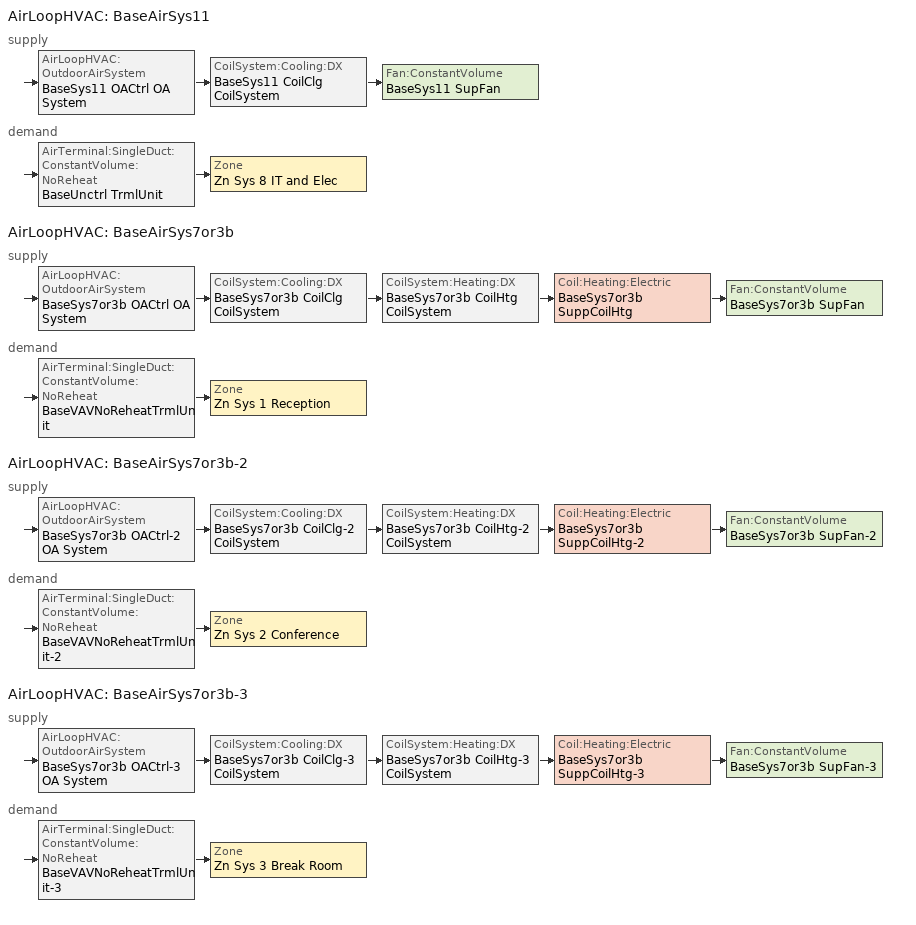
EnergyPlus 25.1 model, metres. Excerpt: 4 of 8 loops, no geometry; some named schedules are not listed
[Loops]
AirLoopHVAC 'BaseAirSys11'
 supply: AirLoopHVAC:OutdoorAirSystem 'BaseSys11 OACtrl OA System' > CoilSystem:Cooling:DX 'BaseSys11 CoilClg CoilSystem' > Fan:ConstantVolume 'BaseSys11 SupFan'
 demand: AirTerminal:SingleDuct:ConstantVolume:NoReheat 'BaseUnctrl TrmlUnit' > Zone 'Zn Sys 8 IT and Elec'
AirLoopHVAC 'BaseAirSys7or3b'
 supply: AirLoopHVAC:OutdoorAirSystem 'BaseSys7or3b OACtrl OA System' > CoilSystem:Cooling:DX 'BaseSys7or3b CoilClg CoilSystem' > CoilSystem:Heating:DX 'BaseSys7or3b CoilHtg CoilSystem' > Coil:Heating:Electric 'BaseSys7or3b SuppCoilHtg' > Fan:ConstantVolume 'BaseSys7or3b SupFan'
 demand: AirTerminal:SingleDuct:ConstantVolume:NoReheat 'BaseVAVNoReheatTrmlUnit' > Zone 'Zn Sys 1 Reception'
AirLoopHVAC 'BaseAirSys7or3b-2'
 supply: AirLoopHVAC:OutdoorAirSystem 'BaseSys7or3b OACtrl-2 OA System' > CoilSystem:Cooling:DX 'BaseSys7or3b CoilClg-2 CoilSystem' > CoilSystem:Heating:DX 'BaseSys7or3b CoilHtg-2 CoilSystem' > Coil:Heating:Electric 'BaseSys7or3b SuppCoilHtg-2' > Fan:ConstantVolume 'BaseSys7or3b SupFan-2'
 demand: AirTerminal:SingleDuct:ConstantVolume:NoReheat 'BaseVAVNoReheatTrmlUnit-2' > Zone 'Zn Sys 2 Conference'
AirLoopHVAC 'BaseAirSys7or3b-3'
 supply: AirLoopHVAC:OutdoorAirSystem 'BaseSys7or3b OACtrl-3 OA System' > CoilSystem:Cooling:DX 'BaseSys7or3b CoilClg-3 CoilSystem' > CoilSystem:Heating:DX 'BaseSys7or3b CoilHtg-3 CoilSystem' > Coil:Heating:Electric 'BaseSys7or3b SuppCoilHtg-3' > Fan:ConstantVolume 'BaseSys7or3b SupFan-3'
 demand: AirTerminal:SingleDuct:ConstantVolume:NoReheat 'BaseVAVNoReheatTrmlUnit-3' > Zone 'Zn Sys 3 Break Room'
[ZoneControl:Thermostat] Temperature Difference Between Cutout And Setpoint {deltaC}=0
Name | Zone or ZoneList | Control Type Schedule | Control 1
Zn Sys 1 Reception Thermostat | Zn Sys 1 Reception | Zn Sys 1 Reception Thermostat Schedule | Zn Sys 1 Reception Thermostat
Zn Sys 2 Conference Thermostat | Zn Sys 2 Conference | Zn Sys 2 Conference Thermostat Schedule | Zn Sys 2 Conference Thermostat
Zn Sys 3 Break Room Thermostat | Zn Sys 3 Break Room | Zn Sys 3 Break Room Thermostat Schedule | Zn Sys 3 Break Room Thermostat
Zn Sys 8 IT and Elec Thermostat | Zn Sys 8 IT and Elec | Zn Sys 8 IT and Elec Thermostat Schedule | Zn Sys 8 IT and Elec Thermostat
[ThermostatSetpoint:DualSetpoint]
Name | Heating Setpoint Temperature Schedule | Cooling Setpoint Temperature Schedule
Zn Sys 1 Reception Thermostat; Zn Sys 2 Conference Thermostat; Zn Sys 3 Break Room Thermostat | OfficeHtgSetpt | OfficeClgSetpt
Zn Sys 8 IT and Elec Thermostat | DataHtgSetpt | DataClgSetpt
[Fan:ZoneExhaust] Availability Schedule=OfficeHVACAvail; Fan Total Efficiency=0.55575; System Availability Manager Coupling Mode=Decoupled; Balanced Exhaust Fraction Schedule=On
Name | Pressure Rise {Pa} | Maximum Flow Rate {m3/s}
Zn Sys 1 Reception BaseExhFan | 503.419 | 0.156637
Zn Sys 2 Conference BaseExhFan | 551.964 | 0.198749
Zn Sys 3 Break Room BaseExhFan | 482.884 | 0.280559
[AirTerminal:SingleDuct:ConstantVolume:NoReheat] Availability Schedule=Always On Discrete
Name | Maximum Air Flow Rate {m3/s}
BaseVAVNoReheatTrmlUnit | 0.552721
BaseVAVNoReheatTrmlUnit-2 | 0.648196
BaseVAVNoReheatTrmlUnit-3 | 0.738112
BaseUnctrl TrmlUnit | 0.476908
[Zone equipment]
Zn Sys 1 Reception: Zn Sys 1 Reception BaseExhFan, BaseVAVNoReheatTrmlUnit
Zn Sys 2 Conference: Zn Sys 2 Conference BaseExhFan, BaseVAVNoReheatTrmlUnit-2
Zn Sys 3 Break Room: Zn Sys 3 Break Room BaseExhFan, BaseVAVNoReheatTrmlUnit-3
Zn Sys 8 IT and Elec: BaseUnctrl TrmlUnit
[Sizing:Zone] Zone Cooling Design Supply Air Temperature Input Method=TemperatureDifference; Zone Cooling Design Supply Air Temperature {C}=14; Zone Heating Design Supply Air Temperature Input Method=TemperatureDifference; Zone Heating Design Supply Air Temperature {C}=40; Zone Cooling Design Supply Air Humidity Ratio {kgWater/kgDryAir}=0.0085; Zone Heating Design Supply Air Humidity Ratio {kgWater/kgDryAir}=0.008; Zone Heating Sizing Factor=1; Zone Cooling Sizing Factor=1; Cooling Design Air Flow Method=DesignDay; Cooling Design Air Flow Rate {m3/s}=0; Cooling Minimum Air Flow per Zone Floor Area {m3/s-m2}=0; Cooling Minimum Air Flow {m3/s}=0; Cooling Minimum Air Flow Fraction=0; Heating Design Air Flow Method=DesignDay; Heating Design Air Flow Rate {m3/s}=0; Heating Maximum Air Flow per Zone Floor Area {m3/s-m2}=0; Heating Maximum Air Flow {m3/s}=0; Heating Maximum Air Flow Fraction=0; Account for Dedicated Outdoor Air System=No; Zone Load Sizing Method=Sensible Load Only No Latent Load; Zone Latent Cooling Design Supply Air Humidity Ratio Input Method=HumidityRatioDifference; Zone Cooling Design Supply Air Humidity Ratio Difference {kgWater/kgDryAir}=0.005; Zone Latent Heating Design Supply Air Humidity Ratio Input Method=HumidityRatioDifference; Zone Humidification Design Supply Air Humidity Ratio Difference {kgWater/kgDryAir}=0.005; Type of Space Sum to Use=Coincident
Name | Zone Cooling Design Supply Air Temperature Difference {deltaC} | Zone Heating Design Supply Air Temperature Difference {deltaC} | Design Specification Outdoor Air Object
Zn Sys 1 Reception | 11.1111 | 13.8889 | Zn Sys 1 Reception Design Specification Outdoor Air
Zn Sys 2 Conference | 11.1111 | 13.8889 | Zn Sys 2 Conference Design Specification Outdoor Air
Zn Sys 3 Break Room | 11.1111 | 13.8889 | Zn Sys 3 Break Room Design Specification Outdoor Air
Zn Sys 8 IT and Elec | 5.55556 | 19.4444 | Zn Sys 8 IT and Elec Design Specification Outdoor Air
[DesignSpecification:OutdoorAir] Outdoor Air Method=Maximum; Outdoor Air Flow per Zone {m3/s}=0; Outdoor Air Flow Air Changes per Hour {1/hr}=0
Name | Outdoor Air Flow per Person {m3/s-person} | Outdoor Air Flow per Zone Floor Area {m3/s-m2}
Zn Sys 1 Reception Design Specification Outdoor Air | 0 | 0.00120405
Zn Sys 2 Conference Design Specification Outdoor Air; Zn Sys 3 Break Room Design Specification Outdoor Air | 0.00707921 | 0.000762
Zn Sys 8 IT and Elec Design Specification Outdoor Air | 0 | 0.000762
[AirLoopHVAC] Design Return Air Flow Fraction of Supply Air Flow=1
Name | Design Supply Air Flow Rate {m3/s}
BaseAirSys11 | 0.476908
BaseAirSys7or3b | 0.552721
BaseAirSys7or3b-2 | 0.648196
BaseAirSys7or3b-3 | 0.738112
[Sizing:System] Type of Load to Size On=Sensible; Design Outdoor Air Flow Rate {m3/s}=Autosize; Central Heating Maximum System Air Flow Ratio=1; Preheat Design Temperature {C}=5.68434e-14; Preheat Design Humidity Ratio {kgWater/kgDryAir}=0; Precool Design Temperature {C}=5.68434e-14; Precool Design Humidity Ratio {kgWater/kgDryAir}=0; Central Heating Design Supply Air Temperature {C}=35; Type of Zone Sum to Use=NonCoincident; 100% Outdoor Air in Cooling=No; 100% Outdoor Air in Heating=No; Central Cooling Design Supply Air Humidity Ratio {kgWater/kgDryAir}=0.0085; Central Heating Design Supply Air Humidity Ratio {kgWater/kgDryAir}=0.008; Cooling Supply Air Flow Rate Method=DesignDay; Cooling Supply Air Flow Rate {m3/s}=0; Cooling Supply Air Flow Rate Per Floor Area {m3/s-m2}=0.00996765; Cooling Fraction of Autosized Cooling Supply Air Flow Rate=1; Cooling Supply Air Flow Rate Per Unit Cooling Capacity {m3/s-W}=3.94755e-05; Heating Supply Air Flow Rate Method=DesignDay; Heating Supply Air Flow Rate {m3/s}=0; Heating Supply Air Flow Rate Per Floor Area {m3/s-m2}=0.00996765; Heating Fraction of Autosized Heating Supply Air Flow Rate=1; Heating Fraction of Autosized Cooling Supply Air Flow Rate=1; Heating Supply Air Flow Rate Per Unit Heating Capacity {m3/s-W}=3.15882e-05; System Outdoor Air Method=ZoneSum; Zone Maximum Outdoor Air Fraction=1; Cooling Design Capacity Method=CoolingDesignCapacity; Cooling Design Capacity {W}=Autosize; Cooling Design Capacity Per Floor Area {W/m2}=234.7; Fraction of Autosized Cooling Design Capacity=1; Heating Design Capacity Method=HeatingDesignCapacity; Heating Design Capacity {W}=Autosize; Heating Design Capacity Per Floor Area {W/m2}=157; Fraction of Autosized Heating Design Capacity=1; Central Cooling Capacity Control Method=OnOff; Occupant Diversity=Autosize
Name | Central Cooling Design Supply Air Temperature {C}
BaseAirSys11 | 18.3333
BaseAirSys7or3b; BaseAirSys7or3b-2; BaseAirSys7or3b-3 | 12.7778
[AvailabilityManager:NightCycle] Applicability Schedule=Always On Discrete; Control Type=CycleOnControlZone; Thermostat Tolerance {deltaC}=1.11111; Cycling Run Time Control Type=ThermostatWithMinimumRunTime; Cycling Run Time {s}=900
Name | Fan Schedule | Control Zone or Zone List
Availability Manager Night Cycle 7 | DataHVACAvail | Zn Sys 8 IT and Elec
Availability Manager Night Cycle 1 | OfficeHVACAvail | Zn Sys 1 Reception
Availability Manager Night Cycle 2 | OfficeHVACAvail | Zn Sys 2 Conference
Availability Manager Night Cycle 3 | OfficeHVACAvail | Zn Sys 3 Break Room
[Controller:OutdoorAir] Minimum Outdoor Air Flow Rate {m3/s}=0; Maximum Outdoor Air Flow Rate {m3/s}=Autosize; Economizer Control Type=FixedDryBulb; Economizer Control Action Type=ModulateFlow; Economizer Maximum Limit Dry-Bulb Temperature {C}=21.6667; Economizer Maximum Limit Enthalpy {J/kg}=116300; Lockout Type=NoLockout; Minimum Limit Type=FixedMinimum; High Humidity Control=No; High Humidity Outdoor Air Flow Ratio=1; Control High Indoor Humidity Based on Outdoor Humidity Ratio=Yes; Heat Recovery Bypass Control Type=BypassWhenWithinEconomizerLimits; Economizer Operation Staging=InterlockedWithMechanicalCooling
Name | Minimum Outdoor Air Schedule | Maximum Fraction of Outdoor Air Schedule | Mechanical Ventilation Controller
BaseSys11 OACtrl | BaseSys11 OACtrl Schedule | BaseSys11 OACtrl Max OA Schedule | BaseSys11 OACtrl Mech Vent Controller
BaseSys7or3b OACtrl | BaseSys7or3b OACtrl Schedule | BaseSys7or3b OACtrl Max OA Schedule | BaseSys7or3b OACtrl Mech Vent Controller
BaseSys7or3b OACtrl-2 | BaseSys7or3b OACtrl-2 Schedule | BaseSys7or3b OACtrl-2 Max OA Schedule | BaseSys7or3b OACtrl-2 Mech Vent Controller
BaseSys7or3b OACtrl-3 | BaseSys7or3b OACtrl-3 Schedule | BaseSys7or3b OACtrl-3 Max OA Schedule | BaseSys7or3b OACtrl-3 Mech Vent Controller
[Controller:MechanicalVentilation] System Outdoor Air Method=ZoneSum
Name | Availability Schedule | Demand Controlled Ventilation | Zone or ZoneList Name 1 | Design Specification Outdoor Air Object Name 1
BaseSys11 OACtrl Mech Vent Controller | BaseSys11 OACtrl Schedule | No | Zn Sys 8 IT and Elec | Zn Sys 8 IT and Elec Design Specification Outdoor Air
BaseSys7or3b OACtrl Mech Vent Controller | BaseSys7or3b OACtrl Schedule | No | Zn Sys 1 Reception | Zn Sys 1 Reception Design Specification Outdoor Air
BaseSys7or3b OACtrl-2 Mech Vent Controller | BaseSys7or3b OACtrl-2 Schedule | Yes | Zn Sys 2 Conference | Zn Sys 2 Conference Design Specification Outdoor Air
BaseSys7or3b OACtrl-3 Mech Vent Controller | BaseSys7or3b OACtrl-3 Schedule | Yes | Zn Sys 3 Break Room | Zn Sys 3 Break Room Design Specification Outdoor Air
[SetpointManager:MixedAir] Control Variable=Temperature
Name | Setpoint Node or NodeList
BaseSys11 OACtrl OA System Mixed Air Node OS Default SPM | BaseSys11 OACtrl OA System Mixed Air Node
BaseSys11 CoilClg Outlet Node OS Default SPM | BaseSys11 CoilClg Outlet Node
BaseSys7or3b OACtrl OA System Mixed Air Node OS Default SPM | BaseSys7or3b OACtrl OA System Mixed Air Node
BaseSys7or3b CoilClg Outlet Node OS Default SPM | BaseSys7or3b CoilClg Outlet Node
BaseSys7or3b CoilHtg Outlet Node OS Default SPM | BaseSys7or3b CoilHtg Outlet Node
BaseSys7or3b SuppCoilHtg Outlet Node OS Default SPM | BaseSys7or3b SuppCoilHtg Outlet Node
BaseSys7or3b OACtrl-2 OA System Mixed Air Node OS Default SPM | BaseSys7or3b OACtrl-2 OA System Mixed Air Node
BaseSys7or3b CoilClg-2 Outlet Node OS Default SPM | BaseSys7or3b CoilClg-2 Outlet Node
BaseSys7or3b CoilHtg-2 Outlet Node OS Default SPM | BaseSys7or3b CoilHtg-2 Outlet Node
BaseSys7or3b SuppCoilHtg-2 Outlet Node OS Default SPM | BaseSys7or3b SuppCoilHtg-2 Outlet Node
BaseSys7or3b OACtrl-3 OA System Mixed Air Node OS Default SPM | BaseSys7or3b OACtrl-3 OA System Mixed Air Node
BaseSys7or3b CoilClg-3 Outlet Node OS Default SPM | BaseSys7or3b CoilClg-3 Outlet Node
BaseSys7or3b CoilHtg-3 Outlet Node OS Default SPM | BaseSys7or3b CoilHtg-3 Outlet Node
BaseSys7or3b SuppCoilHtg-3 Outlet Node OS Default SPM | BaseSys7or3b SuppCoilHtg-3 Outlet Node
[CoilSystem:Cooling:DX] Availability Schedule=Always On Discrete
Name | Cooling Coil
BaseSys11 CoilClg CoilSystem | BaseSys11 CoilClg
BaseSys7or3b CoilClg CoilSystem | BaseSys7or3b CoilClg
BaseSys7or3b CoilClg-2 CoilSystem | BaseSys7or3b CoilClg-2
BaseSys7or3b CoilClg-3 CoilSystem | BaseSys7or3b CoilClg-3
[Coil:Cooling:DX:SingleSpeed] Availability Schedule=Always On Discrete; Rated Evaporator Fan Power Per Volume Flow Rate 2017 {W/(m3/s)}=773.3; Rated Evaporator Fan Power Per Volume Flow Rate 2023 {W/(m3/s)}=934.4; Total Cooling Capacity Function of Temperature Curve=CoilClgDXQRatio_fTwbToadbSI; Total Cooling Capacity Function of Flow Fraction Curve=CoilClgDXSnglQRatio_fCFMRatio; Energy Input Ratio Function of Flow Fraction Curve=CoilClgDXSnglEIRRatio_fCFMRatio; Part Load Fraction Correlation Curve=CoilClgDXSEEREIRRatio_fQFrac; Minimum Outdoor Dry-Bulb Temperature for Compressor Operation {C}=-25; Nominal Time for Condensate Removal to Begin {s}=0; Ratio of Initial Moisture Evaporation Rate and Steady State Latent Capacity=0; Maximum Cycling Rate {cycles/hr}=0; Latent Capacity Time Constant {s}=0; Condenser Type=AirCooled; Evaporative Condenser Effectiveness=0.9; Evaporative Condenser Air Flow Rate {m3/s}=Autosize; Evaporative Condenser Pump Rated Power Consumption {W}=Autosize; Maximum Outdoor Dry-Bulb Temperature for Crankcase Heater Operation {C}=10; Basin Heater Capacity {W/K}=0; Basin Heater Setpoint Temperature {C}=2
Name | Gross Rated Total Cooling Capacity {W} | Gross Rated Sensible Heat Ratio | Gross Rated Cooling COP {W/W} | Rated Air Flow Rate {m3/s} | Energy Input Ratio Function of Temperature Curve | Crankcase Heater Capacity {W}
BaseSys11 CoilClg | 8569.08 | 1 | 3.67345 | 0.476908 | CoilClgDXEIRRatio_fTwbToadbSI | 22.6983
BaseSys7or3b CoilClg | 13423 | Autosize | 4.07563 | 0.552721 | CoilClgDXSEEREIR_fTwbToadbSI | 0
BaseSys7or3b CoilClg-2 | 14524 | Autosize | 4.07563 | 0.648196 | CoilClgDXSEEREIR_fTwbToadbSI-2 | 0
BaseSys7or3b CoilClg-3 | 14864.5 | Autosize | 4.07563 | 0.738112 | CoilClgDXSEEREIR_fTwbToadbSI-3 | 0
[Fan:ConstantVolume] Motor In Airstream Fraction=1
Name | Availability Schedule | Fan Total Efficiency | Pressure Rise {Pa} | Maximum Flow Rate {m3/s} | Motor Efficiency
BaseSys11 SupFan | DataHVACAvail | 0.55575 | 683.321 | 0.476908 | 0.855
BaseSys7or3b SupFan | OfficeHVACAvail | 0.55575 | 731.514 | 0.552721 | 0.855
BaseSys7or3b SupFan-2 | OfficeHVACAvail | 0.55575 | 704.937 | 0.648196 | 0.855
BaseSys7or3b SupFan-3 | OfficeHVACAvail | 0.56225 | 698.709 | 0.738112 | 0.865
[SetpointManager:SingleZone:Reheat] Control Variable=Temperature; Minimum Supply Air Temperature {C}=-99; Maximum Supply Air Temperature {C}=99
Name | Control Zone | Setpoint Node or NodeList
Setpoint Manager Single Zone Reheat 7 | Zn Sys 8 IT and Elec | BaseSys11 SupFan Outlet Node
Setpoint Manager Single Zone Reheat 1 | Zn Sys 1 Reception | BaseSys7or3b SupFan Outlet Node
Setpoint Manager Single Zone Reheat 2 | Zn Sys 2 Conference | BaseSys7or3b SupFan-2 Outlet Node
Setpoint Manager Single Zone Reheat 3 | Zn Sys 3 Break Room | BaseSys7or3b SupFan-3 Outlet Node
[CoilSystem:Heating:DX] Availability Schedule=Always On Discrete
Name | Heating Coil
BaseSys7or3b CoilHtg CoilSystem | BaseSys7or3b CoilHtg
BaseSys7or3b CoilHtg-2 CoilSystem | BaseSys7or3b CoilHtg-2
BaseSys7or3b CoilHtg-3 CoilSystem | BaseSys7or3b CoilHtg-3
[Coil:Heating:DX:SingleSpeed] Availability Schedule=Always On Discrete; Gross Rated Heating COP {W/W}=3.52162; Rated Supply Fan Power Per Volume Flow Rate 2017 {W/(m3/s)}=773.3; Rated Supply Fan Power Per Volume Flow Rate 2023 {W/(m3/s)}=934.4; Heating Capacity Function of Temperature Curve=CoilHtgHPQRatio_fToadbSI; Heating Capacity Function of Flow Fraction Curve=CoilHtgHPQRatio_fCFMRatio; Energy Input Ratio Function of Temperature Curve=CoilHtgHPEIRRatio_fToadbSI; Energy Input Ratio Function of Flow Fraction Curve=CoilHtgHPEIRRatio_fCFMRatio; Part Load Fraction Correlation Curve=CoilHtgHPEIRRatio_fQFrac; Minimum Outdoor Dry-Bulb Temperature for Compressor Operation {C}=-8.33333; Maximum Outdoor Dry-Bulb Temperature for Defrost Operation {C}=4.44444; Maximum Outdoor Dry-Bulb Temperature for Crankcase Heater Operation {C}=10; Defrost Strategy=ReverseCycle; Defrost Control=Timed; Defrost Time Period Fraction=0.058333; Resistive Defrost Heater Capacity {W}=2000
Name | Gross Rated Heating Capacity {W} | Rated Air Flow Rate {m3/s} | Defrost Energy Input Ratio Function of Temperature Curve | Crankcase Heater Capacity {W}
BaseSys7or3b CoilHtg | 13423 | 0.552721 | BaseSys7or3b CoilHtg Defrost Curve | 36.5817
BaseSys7or3b CoilHtg-2 | 14524 | 0.648196 | BaseSys7or3b CoilHtg-2 Defrost Curve | 39.5822
BaseSys7or3b CoilHtg-3 | 14864.5 | 0.738112 | BaseSys7or3b CoilHtg-3 Defrost Curve | 40.5103
[Coil:Heating:Electric] Efficiency=1
Name | Availability Schedule | Nominal Capacity {W}
BaseSys7or3b SuppCoilHtg | BaseSys7or3b SuppCoilHtg AvailSch | 8560.66
BaseSys7or3b SuppCoilHtg-2 | BaseSys7or3b SuppCoilHtg-2 AvailSch | 10350.8
BaseSys7or3b SuppCoilHtg-3 | BaseSys7or3b SuppCoilHtg-3 AvailSch | 12976.8
[Schedule:Year]
OfficeHtgSetpt: OfficeHtgSetptWk, 1, 1, 12, 31
OfficeClgSetpt: OfficeClgSetptWk, 1, 1, 12, 31
OfficeHVACAvail: OfficeHVACAvailWk, 1, 1, 12, 31
On: OnWk, 1, 1, 12, 31
DataHtgSetpt: DataHtgSetptWk, 1, 1, 12, 31
DataClgSetpt: DataClgSetptWk, 1, 1, 12, 31
BaseSys11 OACtrl Schedule: BaseSys11 OACtrl Schedule Week 1, 1, 1, 12, 31
BaseSys7or3b OACtrl Schedule: BaseSys7or3b OACtrl Schedule Week 1, 1, 1, 12, 31
BaseSys7or3b OACtrl-2 Schedule: BaseSys7or3b OACtrl-2 Schedule Week 1, 1, 1, 12, 31
BaseSys7or3b OACtrl-3 Schedule: BaseSys7or3b OACtrl-3 Schedule Week 1, 1, 1, 12, 31
DataHVACAvail: DataHVACAvailWk, 1, 1, 12, 31
BaseSys11 OACtrl Max OA Schedule: BaseSys11 OACtrl Max OA Schedule Week Rule - Jan1-Dec31, 1, 1, 12, 31
BaseSys7or3b OACtrl Max OA Schedule: BaseSys7or3b OACtrl Max OA Schedule Week Rule - Jan1-Dec31, 1, 1, 12, 31
BaseSys7or3b OACtrl-2 Max OA Schedule: BaseSys7or3b OACtrl-2 Max OA Schedule Week Rule - Jan1-Dec31, 1, 1, 12, 31
BaseSys7or3b OACtrl-3 Max OA Schedule: BaseSys7or3b OACtrl-3 Max OA Schedule Week Rule - Jan1-Dec31, 1, 1, 12, 31
[Schedule:Week:Daily]
OfficeHVACAvailWk: OfficeHVACAvailSun, OfficeHVACAvailWD, OfficeHVACAvailWD, OfficeHVACAvailWD, OfficeHVACAvailWD, OfficeHVACAvailWD, OfficeHVACAvailSat, OfficeHVACAvailSun, AllOnHVACAvailDay, AllOnHVACAvailDay, OfficeHVACAvailSun, OfficeHVACAvailSun
OnWk: OnDay, OnDay, OnDay, OnDay, OnDay, OnDay, OnDay, OnDay, OnDay, OnDay, OnDay, OnDay
BaseSys11 OACtrl Schedule Week 1: BaseSys11 OACtrl Schedule Week 1 Sunday, BaseSys11 OACtrl Schedule Week 1 Monday, BaseSys11 OACtrl Schedule Week 1 Tuesday, BaseSys11 OACtrl Schedule Week 1 Wednesday, BaseSys11 OACtrl Schedule Week 1 Thursday, BaseSys11 OACtrl Schedule Week 1 Friday, BaseSys11 OACtrl Schedule Week 1 Saturday, BaseSys11 OACtrl Schedule Week 1 Holiday, BaseSys11 OACtrl Schedule Week 1 Summer, BaseSys11 OACtrl Schedule Week 1 Winter, BaseSys11 OACtrl Schedule Week 1 Custom 1, BaseSys11 OACtrl Schedule Week 1 Custom 2
DataHVACAvailWk: DataHVACAvailSun, DataHVACAvailWD, DataHVACAvailWD, DataHVACAvailWD, DataHVACAvailWD, DataHVACAvailWD, DataHVACAvailSat, DataHVACAvailSun, AllOnHVACAvailDay, AllOnHVACAvailDay, DataHVACAvailSun, DataHVACAvailSun
[Schedule:Compact]
Zn Sys 1 Reception Thermostat Schedule; Zn Sys 2 Conference Thermostat Schedule; Zn Sys 3 Break Room Thermostat Schedule; Zn Sys 8 IT and Elec Thermostat Schedule: Through: 12/31, For: AllDays, Until: 24:00, 4
[Schedule:Constant] Hourly Value=1
Always On Discrete; BaseSys7or3b SuppCoilHtg AvailSch; BaseSys7or3b SuppCoilHtg-2 AvailSch; BaseSys7or3b SuppCoilHtg-3 AvailSch
[Curve:Biquadratic]
Name | Coefficient1 Constant | Coefficient2 x | Coefficient3 x**2 | Coefficient4 y | Coefficient5 y**2 | Coefficient6 x*y | Minimum Value of x {BasedOnField A2} | Maximum Value of x {BasedOnField A2} | Minimum Value of y {BasedOnField A3} | Maximum Value of y {BasedOnField A3} | Minimum Curve Output {BasedOnField A4} | Maximum Curve Output {BasedOnField A4}
CoilClgDXQRatio_fTwbToadbSI | 0.86779 | 0.014245 | 0.000554 | -0.007569 | 3.2e-05 | -0.000191 | 13.89 | 25 | 23.89 | 46.11 | 0.77 | 1.29
CoilClgDXEIRRatio_fTwbToadbSI | 0.116709 | 0.028458 | -0.000411 | 0.021422 | 0.000162 | -0.00068 | 13.89 | 25 | 23.89 | 46.11 | 0.77 | 1.33
BaseSys7or3b CoilHtg Defrost Curve; BaseSys7or3b CoilHtg-2 Defrost Curve; BaseSys7or3b CoilHtg-3 Defrost Curve | 1 | 0 | 0 | 0 | 0 | 0 | 0 | 1 | 0 | 1
[Curve:Quadratic] Minimum Value of x {BasedOnField A2}=0
Name | Coefficient1 Constant | Coefficient2 x | Coefficient3 x**2 | Maximum Value of x {BasedOnField A2} | Minimum Curve Output {BasedOnField A3} | Maximum Curve Output {BasedOnField A3}
CoilClgDXSnglQRatio_fCFMRatio | 0.8 | 0.2 | 0 | 100 | 0.8
CoilClgDXSnglEIRRatio_fCFMRatio | 1.156 | -0.1816 | 0.0256 | 100
CoilHtgHPQRatio_fCFMRatio | 0.84 | 0.16 | 0 | 100 | 0.84
CoilHtgHPEIRRatio_fCFMRatio | 1.3824 | -0.4336 | 0.0512 | 1
CoilHtgHPEIRRatio_fQFrac | 0.85 | 0.15 | 0 | 1 | 0.85 | 1
[Curve:Cubic]
Name | Coefficient1 Constant | Coefficient2 x | Coefficient3 x**2 | Coefficient4 x**3 | Minimum Value of x {BasedOnField A2} | Maximum Value of x {BasedOnField A2} | Minimum Curve Output {BasedOnField A3} | Maximum Curve Output {BasedOnField A3}
CoilClgDXSEEREIRRatio_fQFrac | 1 | 0 | 0 | 0 | 0.7 | 1 | 1 | 1
CoilHtgHPQRatio_fToadbSI | 0.729009 | 0.031928 | 0.000136 | -9e-06 | 0 | 10 | 0.17 | 1.05
CoilHtgHPEIRRatio_fToadbSI | 1.21829 | -0.036117 | 0.00142 | -2.7e-05 | 0 | 10 | 0.97 | 3.18
[Table:Lookup]
CoilClgDXSEEREIR_fTwbToadbSI: CoilClgDXSEEREIR_fTwbToadbSI_IndependentVariableList, DivisorOnly, 1, Dimensionless, 0.916875, 1.16301, 1.41138, 0.78414, 1, 1.21791, 0.690413, 0.884805, 1.08116
CoilClgDXSEEREIR_fTwbToadbSI-2: CoilClgDXSEEREIR_fTwbToadbSI-2_IndependentVariableList, DivisorOnly, 1, Dimensionless, 0.916875, 1.16301, 1.41138, 0.78414, 1, 1.21791, 0.690413, 0.884805, 1.08116
CoilClgDXSEEREIR_fTwbToadbSI-3: CoilClgDXSEEREIR_fTwbToadbSI-3_IndependentVariableList, DivisorOnly, 1, Dimensionless, 0.916875, 1.16301, 1.41138, 0.78414, 1, 1.21791, 0.690413, 0.884805, 1.08116
